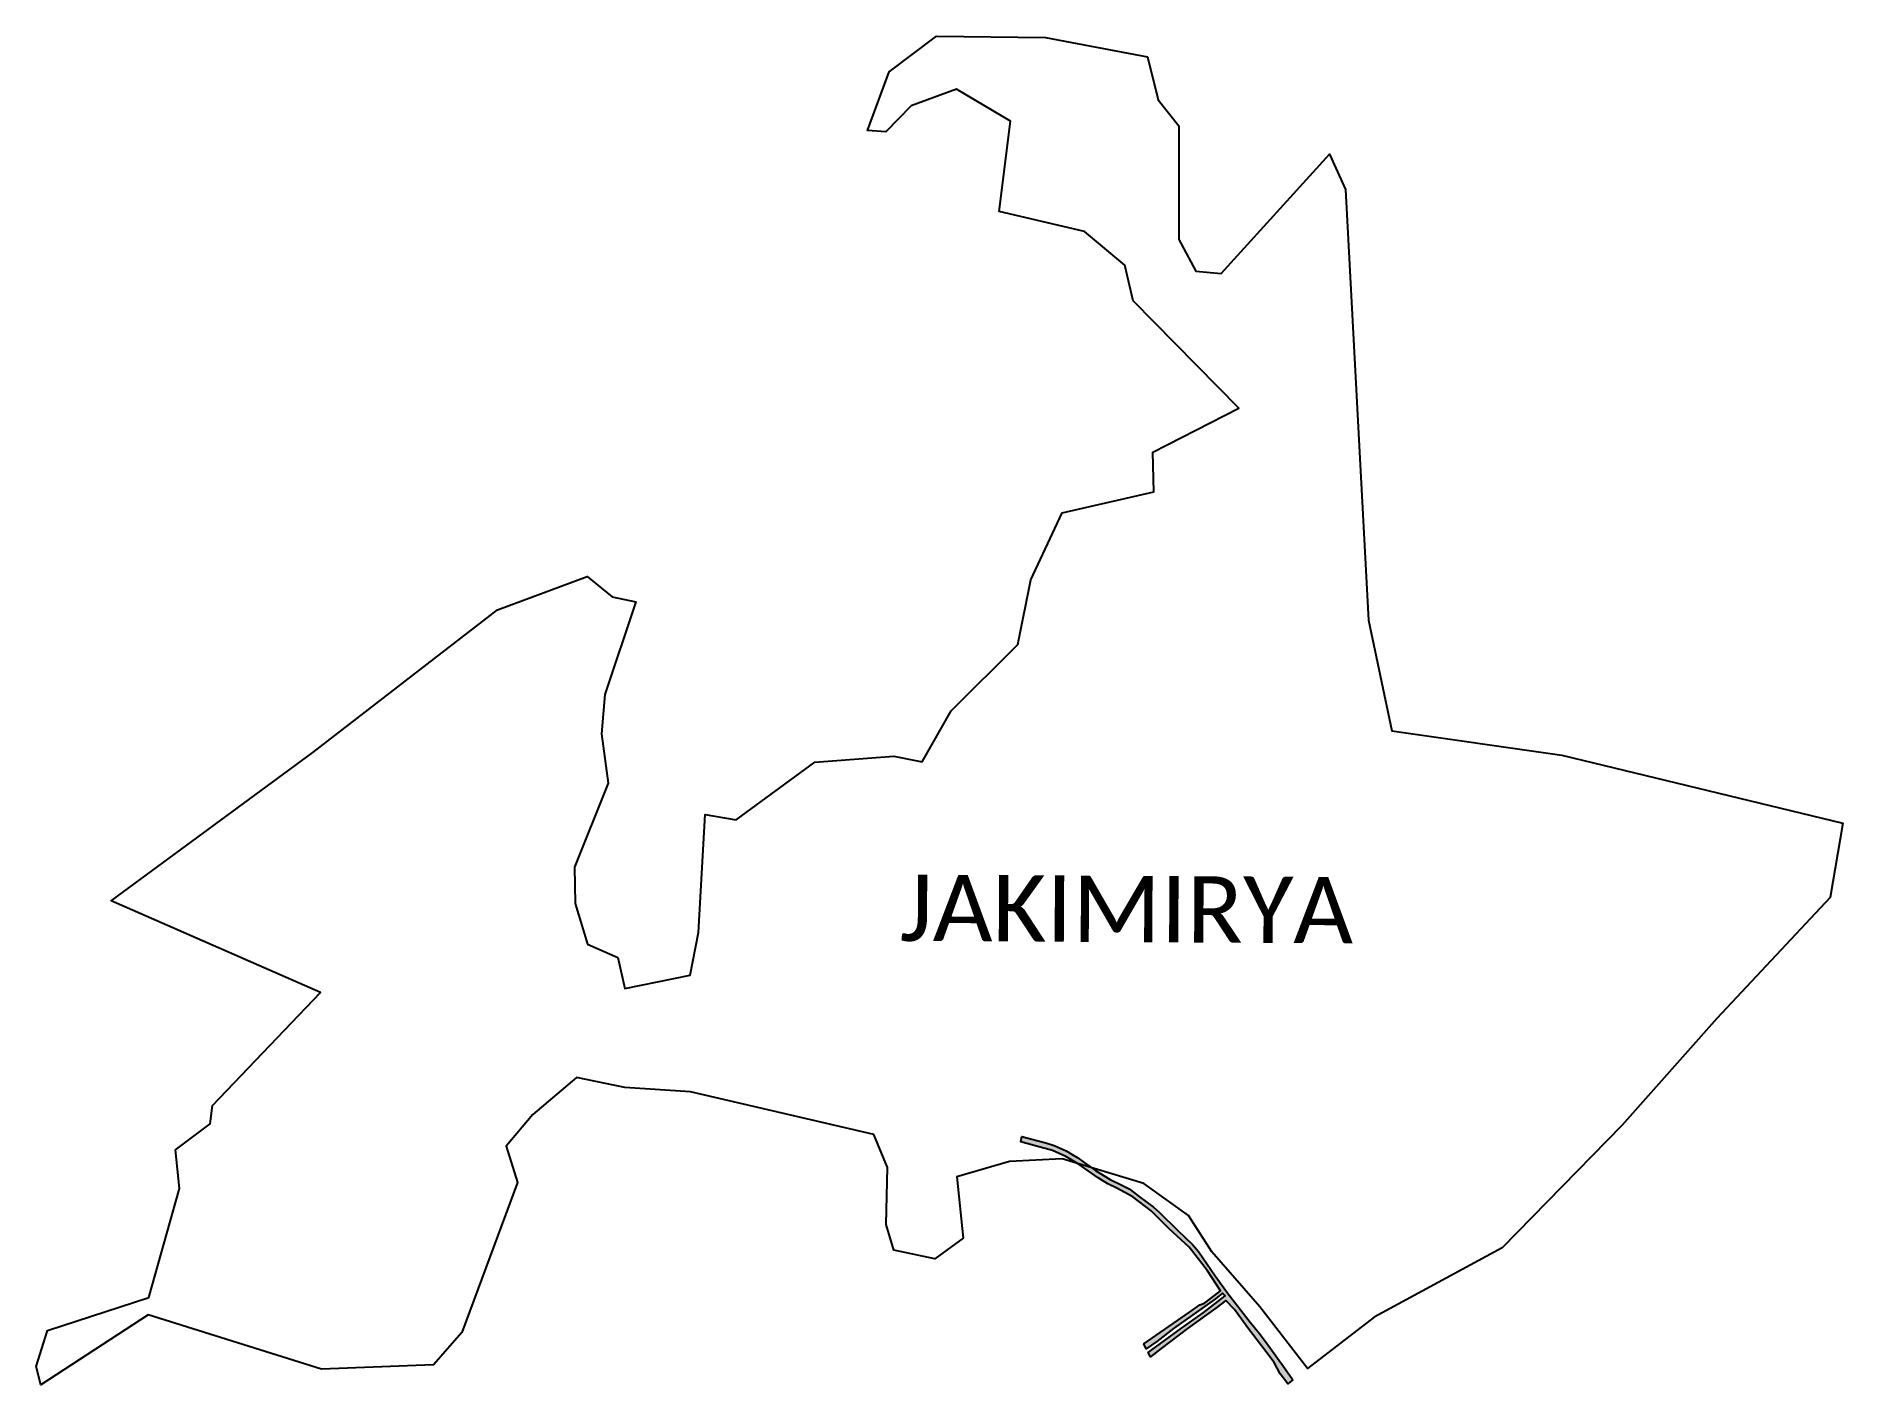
# Model space of a CAD drawing. Header units: metres. Extents: x 314786 to 317620, y 1882632 to 1884747.
import ezdxf

# ---------------------------------------------------------------- set-up
doc = ezdxf.new("R2010")
doc.units = ezdxf.units.M
doc.header["$MEASUREMENT"] = 0
for name, color, linetype in [('BREAKWATER', 6, 'Continuous'), ('village', 3, 'Continuous'), ('VILLAGE NAME', 250, 'Continuous')]:
    doc.layers.add(name, color=color, linetype=linetype)
doc.styles.get("Standard").update_dxf_attribs({"font": 'arial.ttf'})

msp = doc.modelspace()

# ---------------------------------------------------------------- hatches: boundary and pattern name
at = {"layer": 'BREAKWATER'}
h = msp.add_hatch(dxfattribs=at)
h.set_pattern_fill('ESCHER', color=256, scale=2)
h.paths.add_polyline_path([(316757.3, 1882639.4), (316749.4, 1882633.2), (316737.8, 1882649), (316728, 1882666.7), (316715, 1882684.2), (316694.8, 1882710.7), (316686.6, 1882721.6), (316665.8, 1882749.6), (316652.5, 1882763.8), (316636.9, 1882751.7), (316621.8, 1882741.6), (316592.4, 1882720), (316550.7, 1882688.6), (316534.4, 1882675.5), (316530.6, 1882682.6), (316583, 1882720.4), (316616.7, 1882744.8), (316651.1, 1882771.5), (316646.9, 1882775.3), (316635.9, 1882766.8), (316570.4, 1882720.1), (316544, 1882699.8), (316527.2, 1882688.3), (316523.6, 1882695.9), (316595.5, 1882745.5), (316611.8, 1882757.4), (316618.7, 1882759.7), (316634.6, 1882771.7), (316643.8, 1882779.2), (316623.5, 1882810.4), (316594.6, 1882847.6), (316563.3, 1882876.4), (316535.1, 1882904.6), (316506.4, 1882926.4), (316481.5, 1882940.2), (316467.4, 1882946.8), (316451.9, 1882956.3), (316420.9, 1882978.2), (316401.4, 1882989.7), (316380.2, 1882999), (316355.3, 1883006), (316330.7, 1883012.9), (316332.4, 1883021.1), (316345.9, 1883017.6), (316370.2, 1883011), (316383, 1883007.2), (316401.9, 1882998.5), (316411.4, 1882993), (316420.1, 1882987.6), (316430.1, 1882980.3), (316447.7, 1882967.8), (316470.9, 1882953.6), (316489.3, 1882944.9), (316500.5, 1882938.9), (316509.6, 1882932.4), (316515, 1882928), (316528.8, 1882917.8), (316539, 1882910.1), (316547.8, 1882902.4), (316577.2, 1882873.9), (316600, 1882851.8), (316609.6, 1882840.6), (316635.4, 1882802.5), (316656.1, 1882774.3), (316690.6, 1882730.2), (316705.1, 1882712.4), (316719, 1882693.9), (316745.5, 1882656.6)])

# ---------------------------------------------------------------- linework, layer by layer
at = {"layer": 'BREAKWATER', "flags": 128}
msp.add_lwpolyline([(316757.3, 1882639.4), (316749.4, 1882633.2), (316737.8, 1882649), (316728, 1882666.7), (316715, 1882684.2), (316694.8, 1882710.7), (316686.6, 1882721.6), (316665.8, 1882749.6), (316652.5, 1882763.8), (316636.9, 1882751.7), (316621.8, 1882741.6), (316592.4, 1882720), (316550.7, 1882688.6), (316534.4, 1882675.5), (316530.6, 1882682.6), (316583, 1882720.4), (316616.7, 1882744.8), (316651.1, 1882771.5), (316646.9, 1882775.3), (316635.9, 1882766.8), (316570.4, 1882720.1), (316544, 1882699.8), (316527.2, 1882688.3), (316523.6, 1882695.9), (316595.5, 1882745.5), (316611.8, 1882757.4), (316618.7, 1882759.7), (316634.6, 1882771.7), (316643.8, 1882779.2), (316623.5, 1882810.4), (316594.6, 1882847.6), (316563.3, 1882876.4), (316535.1, 1882904.6), (316506.4, 1882926.4), (316481.5, 1882940.2), (316467.4, 1882946.8), (316451.9, 1882956.3), (316420.9, 1882978.2), (316401.4, 1882989.7), (316380.2, 1882999), (316355.3, 1883006), (316330.7, 1883012.9), (316332.4, 1883021.1), (316345.9, 1883017.6), (316370.2, 1883011), (316383, 1883007.2), (316401.9, 1882998.5), (316411.4, 1882993), (316420.1, 1882987.6), (316430.1, 1882980.3), (316447.7, 1882967.8), (316470.9, 1882953.6), (316489.3, 1882944.9), (316500.5, 1882938.9), (316509.6, 1882932.4), (316515, 1882928), (316528.8, 1882917.8), (316539, 1882910.1), (316547.8, 1882902.4), (316577.2, 1882873.9), (316600, 1882851.8), (316609.6, 1882840.6), (316635.4, 1882802.5), (316656.1, 1882774.3), (316690.6, 1882730.2), (316705.1, 1882712.4), (316719, 1882693.9), (316745.5, 1882656.6), (316757.3, 1882639.4)], dxfattribs=at)
at = {"layer": 'village', "color": 3, "true_color": 0x00ff00}
msp.add_polyline3d([(316121.6, 1882972.8, 0), (316100.1, 1883024.2, 0), (315812.7, 1883091.3, 0), (315709.7, 1883097.9, 0), (315634, 1883113.8, 0), (315565.2, 1883055.8, 0), (315523.3, 1883006.2, 0), (315541.3, 1882949.1, 0), (315453.8, 1882714, 0), (315409.3, 1882662.8, 0), (315233.8, 1882656.3, 0), (314962.1, 1882741.3, 0), (314793.7, 1882631.6, 0), (314786.1, 1882660.6, 0), (314804, 1882716.7, 0), (314962.7, 1882768.8, 0), (315010.8, 1882939.4, 0), (315004.7, 1883000.3, 0), (315059.1, 1883041.3, 0), (315062.9, 1883069.9, 0), (315232.3, 1883246.8, 0), (314903.8, 1883390.8, 0), (315220.4, 1883623.5, 0), (315510.1, 1883847.4, 0), (315650.5, 1883899.7, 0), (315689.9, 1883867.4, 0), (315727, 1883859.7, 0), (315678.2, 1883714.4, 0), (315673, 1883652.7, 0), (315683.2, 1883575.3, 0), (315630.9, 1883443.4, 0), (315631.9, 1883386.7, 0), (315650.9, 1883322.8, 0), (315698.5, 1883301.7, 0), (315709.5, 1883253.5, 0), (315812, 1883274.1, 0), (315825.2, 1883340.9, 0), (315835.7, 1883526.2, 0), (315884.1, 1883517.8, 0), (316007.9, 1883608.1, 0), (316131.6, 1883617.8, 0), (316176, 1883608.7, 0), (316221.4, 1883689, 0), (316325.9, 1883793.1, 0), (316346.4, 1883894.4, 0), (316395.7, 1883999.5, 0), (316539.4, 1884032.4, 0), (316537.7, 1884094.5, 0), (316672.7, 1884163.6, 0), (316507.2, 1884331.8, 0), (316493.7, 1884387.9, 0), (316430.5, 1884440.7, 0), (316296.6, 1884472, 0), (316314.6, 1884613.6, 0), (316230, 1884664.1, 0), (316158.9, 1884637.9, 0), (316119, 1884597, 0), (316090.4, 1884599, 0), (316124.4, 1884691, 0), (316198.6, 1884747, 0), (316369.3, 1884744.8, 0), (316529.3, 1884714.4, 0), (316546.2, 1884646.9, 0), (316578.6, 1884606.2, 0), (316578.4, 1884428.3, 0), (316605.2, 1884378.5, 0), (316645.1, 1884374.7, 0), (316815, 1884561.7, 0), (316840.3, 1884506.6, 0), (316864.3, 1884055.4, 0), (316876.2, 1883830.9, 0), (316912.5, 1883657.5, 0), (317179.2, 1883619.4, 0), (317620.3, 1883512.6, 0), (317600.5, 1883396, 0), (317422.8, 1883206.4, 0), (317273.7, 1883038.5, 0), (317086, 1882846.3, 0), (316884.8, 1882737.6, 0), (316780.4, 1882657.2, 0), (316705.8, 1882754.1, 0), (316630.4, 1882840.2, 0), (316593.6, 1882897.3, 0), (316523.5, 1882947.6, 0), (316395.8, 1882986.4, 0), (316313, 1882982, 0), (316230.4, 1882957.8, 0), (316240.2, 1882861.9, 0), (316196.1, 1882829.1, 0), (316131.5, 1882843.1, 0), (316119.7, 1882883.2, 0)], close=True, dxfattribs=at)

# ---------------------------------------------------------------- texts
at = {"layer": 'VILLAGE NAME', "insert": (316141.4, 1883432.1), "char_height": 104.042, "attachment_point": 1, "rotation": 359.6762}
msp.add_mtext_dynamic_manual_height_columns('{\\fCalibri|b0|i0|c0|p34;JAKIMIRYA}', width=1142.412, gutter_width=520.2, heights=[0], dxfattribs=at)

doc.saveas('drawing.dxf')
